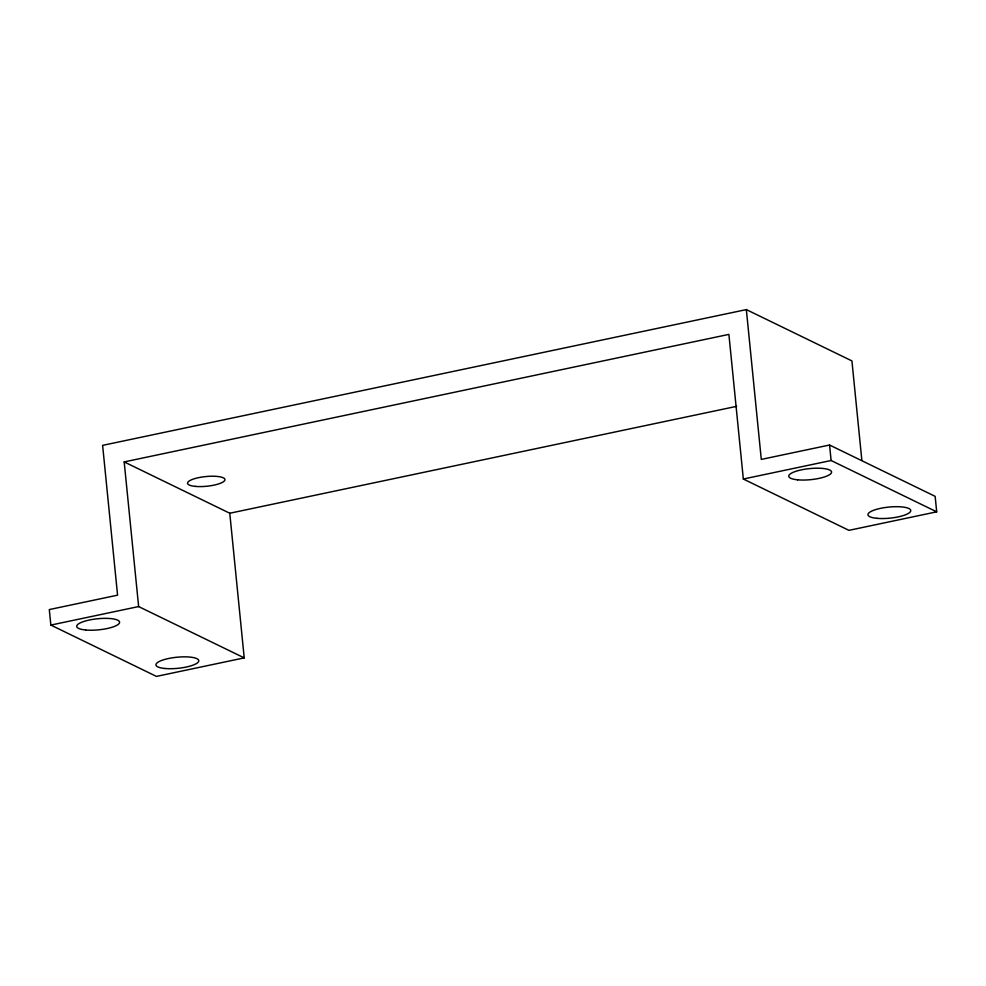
<?xml version="1.0" encoding="UTF-8"?>
<svg xmlns="http://www.w3.org/2000/svg" width="986" height="986" viewBox="0 0 986 986"><rect width="100%" height="100%" fill="white"/><g stroke="black" fill="none" stroke-linecap="round" stroke-linejoin="round"><path stroke-width="1.48" d="M861.85 460.289L851.929 360.925L746.34 309.604L102.618 445.364L117.568 595.174L49.3 609.57L50.853 625.075L156.441 676.396L244.22 657.884L229.775 513.238L124.187 461.916L138.632 606.563L244.22 657.884M124.187 461.916L728.888 334.39L743.333 479.023L848.921 530.345L936.7 511.833L935.147 496.34L829.559 445.019L761.291 459.414L746.34 309.604M229.775 513.238L736.702 406.331M50.853 625.075L138.632 606.563M743.333 479.023L831.112 460.511L936.7 511.833M829.559 445.019L831.112 460.511M797.674 479.825A21.495 5.559 -5.7 0 0 831.469 472.701A21.495 5.559 -5.7 0 0 801.371 469.854A21.495 5.559 -5.7 0 0 797.674 479.825M85.683 629.992A21.495 5.559 -5.7 0 0 119.479 622.869A21.495 5.559 -5.7 0 0 89.381 620.009A21.495 5.559 -5.7 0 0 85.683 629.992M164.884 668.483A21.495 5.559 -5.7 0 0 198.667 661.36A21.495 5.559 -5.7 0 0 168.581 658.5A21.495 5.559 -5.7 0 0 164.884 668.483M876.874 518.316A21.495 5.559 -5.7 0 0 910.657 511.192A21.495 5.559 -5.7 0 0 880.56 508.345A21.495 5.559 -5.7 0 0 876.874 518.316M195.216 486.381A18.808 4.868 -5.7 0 0 224.857 480.194A18.808 4.868 -5.7 0 0 198.654 477.643A18.808 4.868 -5.7 0 0 195.216 486.381"/></g></svg>
